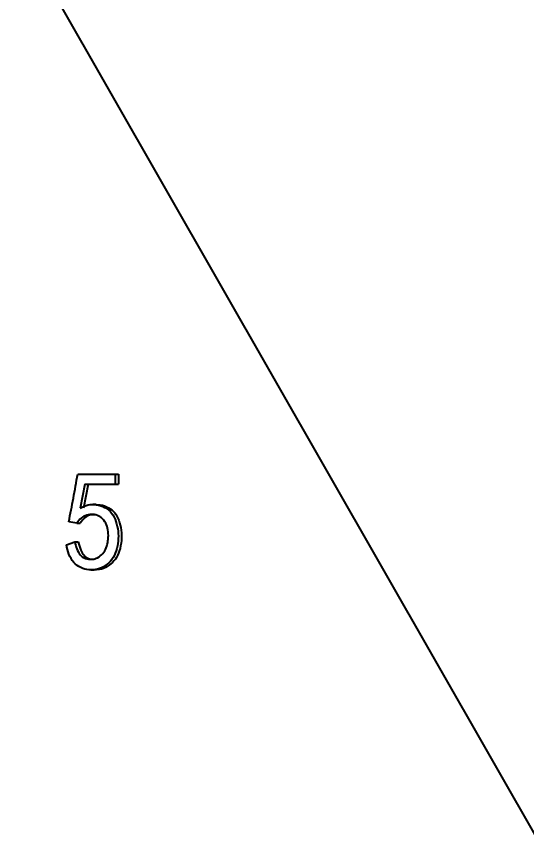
# Model space of a CAD drawing. Header units: millimetres. Extents: x 107291 to 113922, y -130611 to -125922.
# Drawn here: x 110626.8 to 110707.3, y -127298 to -127169.7 of the extents above; entities that cross this region are included whole.
import ezdxf

# ---------------------------------------------------------------- set-up
doc = ezdxf.new("R2010")
doc.units = ezdxf.units.MM
doc.header["$LTSCALE"] = 13
for name, color, linetype in [('几何体', 7, 'Continuous'), ('尺寸', 3, 'Continuous'), ('注释', 2, 'Continuous')]:
    doc.layers.add(name, color=color, linetype=linetype)
doc.styles.add('SLDTEXTSTYLE0', font='')
doc.styles.get("Standard").update_dxf_attribs({"font": 'gbenor.shx', "bigfont": 'gbcbig.shx'})
doc.styles.get('SLDTEXTSTYLE0').set_extended_font_data('汉仪长仿宋体')
doc.dimstyles.new('SLDDIMSTYLE0', dxfattribs={"dimtxt": 50, "dimasz": 40.8, "dimexe": 0, "dimexo": 0.0625, "dimgap": 12.5, "dimtad": 2, "dimdec": 0, "dimrnd": 1e-09, "dimzin": 12, "dimdsep": 46, "dimtxsty": 'SLDTEXTSTYLE0', "dimsah": 1, "dimcen": 0.09, "dimadec": 0, "dimazin": 3, "dimtfac": 1, "dimtdec": 0, "dimtmove": 0, "dimatfit": 0, "dimfxl": 1, "dimfrac": 2, "dimtolj": 1, "dimtzin": 12, "dimarcsym": 0})
doc.dimstyles.new('SLDDIMSTYLE2', dxfattribs={"dimtxt": 0.18, "dimasz": 40.8, "dimexe": 0, "dimexo": 0.0625, "dimgap": 0, "dimtad": 0, "dimtih": 1, "dimtoh": 1, "dimdec": 0, "dimrnd": 1e-09, "dimzin": 0, "dimdsep": 46, "dimtxsty": 'Standard', "dimsah": 1, "dimcen": 0.09, "dimadec": 0, "dimazin": 0, "dimtfac": 40.8, "dimtdec": 0, "dimtofl": 0, "dimtmove": 0, "dimatfit": 3, "dimfxl": 1, "dimfrac": 2, "dimtolj": 1, "dimtzin": 0, "dimarcsym": 0})

# ---------------------------------------------------------------- blocks, each defined once
blk = doc.blocks.new('*D13')
at = {"layer": 'Defpoints', "color": 0, "transparency": 16777216}
for p in [(110402.38, -127104.56), (110714.3, -127104.56), (110787.56, -127792.81)]:
    blk.add_point(p, dxfattribs=at)
at = {"layer": '尺寸', "color": 0, "lineweight": -2, "transparency": 16777216}
for p, q in [((110714.24, -127104.56), (110402.38, -127104.56)), ((110402.38, -127752.01), (110402.38, -127145.36)), ((110787.5, -127792.81), (110402.38, -127792.81))]:
    blk.add_line(p, q, dxfattribs=at)
at = {"layer": '尺寸', "color": 0, "transparency": 16777216}
for points in [[(110395.58, -127145.36), (110409.18, -127145.36), (110402.38, -127104.56)], [(110395.58, -127752.01), (110409.18, -127752.01), (110402.38, -127792.81)]]:
    blk.add_solid(points, dxfattribs=at)
at = {"layer": '尺寸', "color": 0, "transparency": 16777216, "insert": (110339.88, -127398.57), "char_height": 50, "attachment_point": 2, "rotation": 90, "style": 'SLDTEXTSTYLE0'}
blk.add_mtext('\\A1;730', dxfattribs=at)

msp = doc.modelspace()

# ---------------------------------------------------------------- linework, layer by layer
at = {"layer": '几何体'}
for p, q in [((110636.51, -127241.83), (110642.42, -127241.83)), ((110642.42, -127241.83), (110642.42, -127243.41)), ((110642.42, -127241.83), (110642.93, -127241.83)), ((110642.93, -127241.83), (110642.93, -127243.41)), ((110637.62, -127243.41), (110636.88, -127247.18)), ((110638.15, -127243.41), (110637.41, -127247.18)), ((110637.62, -127243.41), (110642.42, -127243.41)), ((110642.42, -127243.41), (110642.93, -127243.41)), ((110639.39, -127246.61), (110638.87, -127246.61)), ((110636.36, -127249.55), (110635.1, -127249.38)), ((110636.36, -127249.55), (110636.89, -127249.55)), ((110634.73, -127252.97), (110636.06, -127252.53)), ((110636.06, -127252.53), (110636.6, -127252.53)), ((110638.58, -127256.94), (110639.11, -127256.94))]:
    msp.add_line(p, q, dxfattribs=at)
for points, knots in [([(110635.1, -127249.38), (110635.34, -127248.12), (110635.83, -127245.61), (110636.28, -127243.09), (110636.51, -127241.83)], [0, 0, 0, 0, 0.499989, 1, 1, 1, 1]), ([(110636.88, -127247.18), (110637.29, -127246.99), (110638.12, -127246.59), (110639.48, -127246.59), (110640.56, -127246.96), (110641.35, -127247.44), (110642.05, -127248.12), (110642.56, -127249.31), (110642.94, -127250.82), (110642.92, -127252.4), (110642.62, -127253.93), (110641.97, -127255.35), (110640.88, -127256.31), (110639.63, -127256.9), (110638.28, -127257), (110636.97, -127256.65), (110635.81, -127255.83), (110635.05, -127254.49), (110634.84, -127253.48), (110634.73, -127252.97)], [0, 0, 0, 0, 0.06261, 0.12515, 0.187751, 0.219108, 0.250446, 0.312862, 0.375282, 0.437727, 0.500209, 0.562548, 0.625003, 0.687549, 0.750175, 0.812675, 0.875191, 0.937525, 1, 1, 1, 1]), ([(110639.39, -127246.67), (110639.62, -127246.66), (110640.29, -127246.64), (110641.31, -127247.06), (110642.4, -127247.83), (110643.03, -127249.16), (110643.44, -127250.66), (110643.45, -127252.35), (110643.14, -127253.92), (110642.5, -127255.32), (110641.47, -127256.26), (110640.31, -127256.87), (110639.49, -127256.9), (110639.11, -127256.91)], [0, 0, 0, 0, 0.049587, 0.147385, 0.233048, 0.323475, 0.424658, 0.527661, 0.635012, 0.72604, 0.818796, 0.916129, 1, 1, 1, 1]), ([(110636.06, -127252.53), (110636.15, -127252.9), (110636.33, -127253.63), (110636.77, -127254.45), (110637.27, -127254.95), (110637.88, -127255.22), (110638.69, -127255.3), (110639.67, -127255.09), (110640.48, -127254.41), (110641.05, -127253.47), (110641.31, -127252.35), (110641.36, -127251.21), (110641.18, -127250.07), (110640.76, -127249.23), (110640.27, -127248.72), (110639.71, -127248.33), (110638.89, -127248.14), (110637.93, -127248.26), (110637, -127248.68), (110636.57, -127249.26), (110636.36, -127249.55)], [0, 0, 0, 0, 0.062479, 0.124905, 0.156367, 0.18759, 0.250334, 0.312809, 0.375248, 0.437599, 0.500039, 0.562483, 0.624866, 0.687237, 0.718584, 0.749958, 0.812452, 0.875053, 0.937563, 1, 1, 1, 1]), ([(110639.28, -127248.23), (110639.05, -127248.23), (110638.5, -127248.24), (110637.6, -127248.62), (110637.14, -127249.23), (110636.89, -127249.55)], [0, 0, 0, 0, 0.248318, 0.605836, 1, 1, 1, 1]), ([(110636.6, -127252.53), (110636.71, -127252.97), (110636.9, -127253.73), (110637.36, -127254.52), (110637.78, -127254.92), (110638.29, -127255.19), (110638.76, -127255.3), (110639.09, -127255.24), (110639.12, -127255.24)], [0, 0, 0, 0, 0.30586, 0.536019, 0.636394, 0.732312, 0.98251, 1, 1, 1, 1])]:
    msp.add_open_spline(points, degree=3, knots=knots, dxfattribs=at)

# ---------------------------------------------------------------- dimensions: what is measured, and where the dimension line sits
at = {"layer": '尺寸'}
dim = msp.add_linear_dim(base=(110402.38, -127104.56), p1=(110787.56, -127792.81), p2=(110714.3, -127104.56), angle=90, text='730', dimstyle='SLDDIMSTYLE0', dxfattribs=at)
dim.commit()
dim.dimension.update_dxf_attribs({"geometry": '*D13', "text_midpoint": (110402.38, -127398.57), "dimtype": 160})

# ---------------------------------------------------------------- leaders
at = {"layer": '注释'}
msp.add_leader([(111010.5, -127826.17), (110190.91, -126393.99)], dimstyle='SLDDIMSTYLE2', dxfattribs=at)

doc.saveas('drawing.dxf')
